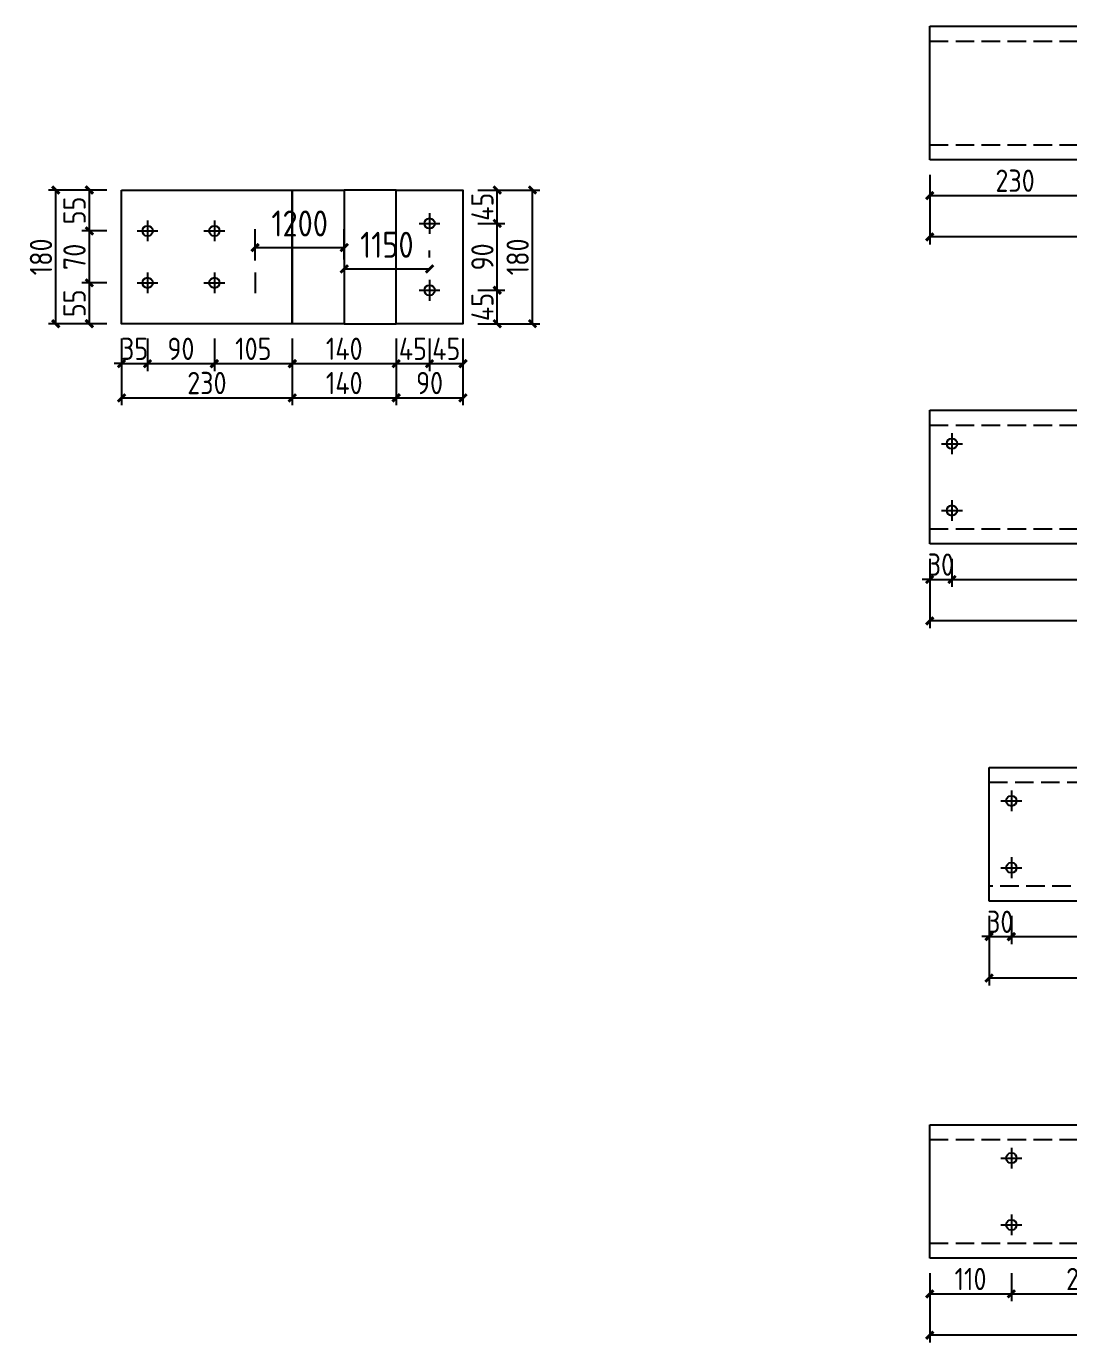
# Model space of a CAD drawing. Extents: x -196983 to 471790, y -783661 to 190401.
# Drawn here: x 203966 to 218010, y -91323 to -73595 of the extents above; entities that cross this region are included whole.
import ezdxf

# ---------------------------------------------------------------- set-up
doc = ezdxf.new("R2010")
doc.units = 0
doc.header["$LTSCALE"] = 1000
doc.header["$MEASUREMENT"] = 0
doc.linetypes.add('DASH', pattern=[0.35, 0.25, -0.1])
doc.layers.add('_TCH_MASK', color=7, linetype='Continuous')
doc.styles.get("Standard").update_dxf_attribs({"font": 'gbenor.shx', "bigfont": 'gbcbig.shx'})
doc.dimstyles.get("Standard").update_dxf_attribs({"dimscale": 100, "dimtxt": 3.5, "dimasz": 1, "dimexe": 2.5, "dimexo": 3, "dimgap": 1.5, "dimtad": 1, "dimdec": 0, "dimzin": 0, "dimdsep": 46, "dimtxsty": 'Standard', "dimblk": 'ARCHTICK', "dimcen": 0.09, "dimadec": 0, "dimazin": 0, "dimtfac": 1, "dimtdec": 0, "dimtix": 1, "dimtmove": 2, "dimatfit": 3, "dimfxl": 1, "dimtolj": 1, "dimtzin": 0, "dimarcsym": 0})

# ---------------------------------------------------------------- blocks, each defined once
blk = doc.blocks.new('_ArchTick')
at = {"color": 0, "linetype": 'ByBlock', "const_width": 0.4}
blk.add_lwpolyline([(-0.5, -0.5), (0.5, 0.5)], dxfattribs=at)
blk = doc.blocks.new('*D961')
at = {"layer": '_TCH_MASK', "color": 0, "lineweight": -2}
for p, q in [((216138, -75595), (216138, -75974)), ((218438, -75595), (218438, -75974)), ((216138, -75874), (218438, -75874))]:
    blk.add_line(p, q, dxfattribs=at)
at = {"layer": 'Defpoints', "color": 0}
for p in [(216138, -75395), (218438, -75395), (218438, -75874)]:
    blk.add_point(p, dxfattribs=at)
at = {"layer": '_TCH_MASK', "color": 0, "lineweight": -2, "xscale": 100, "yscale": 100, "zscale": 100, "rotation": 180}
blk.add_blockref('_ArchTick', (216138, -75874), dxfattribs=at)
at = {"layer": '_TCH_MASK', "color": 0, "lineweight": -2, "xscale": 100, "yscale": 100, "zscale": 100}
blk.add_blockref('_ArchTick', (218438, -75874), dxfattribs=at)
at = {"layer": '_TCH_MASK', "color": 0, "lineweight": 15, "insert": (217288, -75674), "char_height": 300, "attachment_point": 5}
blk.add_mtext('\\A1;230', dxfattribs=at)
blk = doc.blocks.new('*D969')
at = {"layer": '_TCH_MASK', "color": 0, "lineweight": -2}
for p, q in [((216138, -75595), (216138, -76531)), ((286038, -75595), (286038, -76531)), ((286038, -76431), (216138, -76431))]:
    blk.add_line(p, q, dxfattribs=at)
at = {"layer": 'Defpoints', "color": 0}
for p in [(216138, -75395), (286038, -75395), (216138, -76431)]:
    blk.add_point(p, dxfattribs=at)
at = {"layer": '_TCH_MASK', "color": 0, "lineweight": -2, "xscale": 100, "yscale": 100, "zscale": 100, "rotation": 180}
blk.add_blockref('_ArchTick', (216138, -76431), dxfattribs=at)
at = {"layer": '_TCH_MASK', "color": 0, "lineweight": -2, "xscale": 100, "yscale": 100, "zscale": 100}
blk.add_blockref('_ArchTick', (286038, -76431), dxfattribs=at)
at = {"layer": '_TCH_MASK', "color": 0, "lineweight": 15, "insert": (251088, -76231), "char_height": 300, "attachment_point": 5}
blk.add_mtext('\\A1;6990', dxfattribs=at)
blk = doc.blocks.new('*D974')
at = {"layer": '_TCH_MASK', "color": 0, "lineweight": -2}
for p, q in [((216138, -80766), (216138, -81145)), ((216438, -80766), (216438, -81145)), ((216138, -81045), (216038, -81045)), ((216138, -81045), (216438, -81045)), ((216438, -81045), (216538, -81045))]:
    blk.add_line(p, q, dxfattribs=at)
at = {"layer": 'Defpoints', "color": 0}
for p in [(216138, -80566), (216438, -80566), (216438, -81045)]:
    blk.add_point(p, dxfattribs=at)
at = {"layer": '_TCH_MASK', "color": 0, "lineweight": -2, "xscale": 100, "yscale": 100, "zscale": 100}
blk.add_blockref('_ArchTick', (216138, -81045), dxfattribs=at)
at = {"layer": '_TCH_MASK', "color": 0, "lineweight": -2, "xscale": 100, "yscale": 100, "zscale": 100, "rotation": 180}
blk.add_blockref('_ArchTick', (216438, -81045), dxfattribs=at)
at = {"layer": '_TCH_MASK', "color": 0, "lineweight": 15, "insert": (216288, -80845), "char_height": 300, "attachment_point": 5}
blk.add_mtext('\\A1;30', dxfattribs=at)
blk = doc.blocks.new('*D975')
at = {"layer": '_TCH_MASK', "color": 0, "lineweight": -2}
for p, q in [((216438, -80766), (216438, -81145)), ((239088, -80766), (239088, -81145)), ((216438, -81045), (239088, -81045))]:
    blk.add_line(p, q, dxfattribs=at)
at = {"layer": 'Defpoints', "color": 0}
for p in [(216438, -80566), (239088, -80566), (239088, -81045)]:
    blk.add_point(p, dxfattribs=at)
at = {"layer": '_TCH_MASK', "color": 0, "lineweight": -2, "xscale": 100, "yscale": 100, "zscale": 100, "rotation": 180}
blk.add_blockref('_ArchTick', (216438, -81045), dxfattribs=at)
at = {"layer": '_TCH_MASK', "color": 0, "lineweight": -2, "xscale": 100, "yscale": 100, "zscale": 100}
blk.add_blockref('_ArchTick', (239088, -81045), dxfattribs=at)
at = {"layer": '_TCH_MASK', "color": 0, "lineweight": 15, "insert": (227763, -80845), "char_height": 300, "attachment_point": 5}
blk.add_mtext('\\A1;2265', dxfattribs=at)
blk = doc.blocks.new('*D980')
at = {"layer": '_TCH_MASK', "color": 0, "lineweight": -2}
for p, q in [((216138, -80766), (216138, -81702)), ((286038, -80766), (286038, -81702)), ((286038, -81602), (216138, -81602))]:
    blk.add_line(p, q, dxfattribs=at)
at = {"layer": 'Defpoints', "color": 0}
for p in [(216138, -80566), (286038, -80566), (216138, -81602)]:
    blk.add_point(p, dxfattribs=at)
at = {"layer": '_TCH_MASK', "color": 0, "lineweight": -2, "xscale": 100, "yscale": 100, "zscale": 100, "rotation": 180}
blk.add_blockref('_ArchTick', (216138, -81602), dxfattribs=at)
at = {"layer": '_TCH_MASK', "color": 0, "lineweight": -2, "xscale": 100, "yscale": 100, "zscale": 100}
blk.add_blockref('_ArchTick', (286038, -81602), dxfattribs=at)
at = {"layer": '_TCH_MASK', "color": 0, "lineweight": 15, "insert": (251088, -81402), "char_height": 300, "attachment_point": 5}
blk.add_mtext('\\A1;6990', dxfattribs=at)
blk = doc.blocks.new('*D985')
at = {"layer": '_TCH_MASK', "color": 0, "lineweight": -2}
for p, q in [((216938, -85576), (216938, -85955)), ((217238, -85576), (217238, -85955)), ((216938, -85855), (216838, -85855)), ((216938, -85855), (217238, -85855)), ((217238, -85855), (217338, -85855))]:
    blk.add_line(p, q, dxfattribs=at)
at = {"layer": 'Defpoints', "color": 0}
for p in [(216938, -85376), (217238, -85376), (217238, -85855)]:
    blk.add_point(p, dxfattribs=at)
at = {"layer": '_TCH_MASK', "color": 0, "lineweight": -2, "xscale": 100, "yscale": 100, "zscale": 100}
blk.add_blockref('_ArchTick', (216938, -85855), dxfattribs=at)
at = {"layer": '_TCH_MASK', "color": 0, "lineweight": -2, "xscale": 100, "yscale": 100, "zscale": 100, "rotation": 180}
blk.add_blockref('_ArchTick', (217238, -85855), dxfattribs=at)
at = {"layer": '_TCH_MASK', "color": 0, "lineweight": 15, "insert": (217088, -85655), "char_height": 300, "attachment_point": 5}
blk.add_mtext('\\A1;30', dxfattribs=at)
blk = doc.blocks.new('*D986')
at = {"layer": '_TCH_MASK', "color": 0, "lineweight": -2}
for p, q in [((217238, -85576), (217238, -85955)), ((238288, -85576), (238288, -85955)), ((217238, -85855), (238288, -85855))]:
    blk.add_line(p, q, dxfattribs=at)
at = {"layer": 'Defpoints', "color": 0}
for p in [(217238, -85376), (238288, -85376), (238288, -85855)]:
    blk.add_point(p, dxfattribs=at)
at = {"layer": '_TCH_MASK', "color": 0, "lineweight": -2, "xscale": 100, "yscale": 100, "zscale": 100, "rotation": 180}
blk.add_blockref('_ArchTick', (217238, -85855), dxfattribs=at)
at = {"layer": '_TCH_MASK', "color": 0, "lineweight": -2, "xscale": 100, "yscale": 100, "zscale": 100}
blk.add_blockref('_ArchTick', (238288, -85855), dxfattribs=at)
at = {"layer": '_TCH_MASK', "color": 0, "lineweight": 15, "insert": (227763, -85655), "char_height": 300, "attachment_point": 5}
blk.add_mtext('\\A1;2105', dxfattribs=at)
blk = doc.blocks.new('*D991')
at = {"layer": '_TCH_MASK', "color": 0, "lineweight": -2}
for p, q in [((216938, -85576), (216938, -86512)), ((285238, -85576), (285238, -86512)), ((285238, -86412), (216938, -86412))]:
    blk.add_line(p, q, dxfattribs=at)
at = {"layer": 'Defpoints', "color": 0}
for p in [(216938, -85376), (285238, -85376), (216938, -86412)]:
    blk.add_point(p, dxfattribs=at)
at = {"layer": '_TCH_MASK', "color": 0, "lineweight": -2, "xscale": 100, "yscale": 100, "zscale": 100, "rotation": 180}
blk.add_blockref('_ArchTick', (216938, -86412), dxfattribs=at)
at = {"layer": '_TCH_MASK', "color": 0, "lineweight": -2, "xscale": 100, "yscale": 100, "zscale": 100}
blk.add_blockref('_ArchTick', (285238, -86412), dxfattribs=at)
at = {"layer": '_TCH_MASK', "color": 0, "lineweight": 15, "insert": (251088, -86212), "char_height": 300, "attachment_point": 5}
blk.add_mtext('\\A1;6830', dxfattribs=at)
blk = doc.blocks.new('*D1004')
at = {"layer": '_TCH_MASK', "color": 0, "lineweight": -2}
for p, q in [((216138, -90387), (216138, -90766)), ((217238, -90387), (217238, -90766)), ((216138, -90666), (217238, -90666))]:
    blk.add_line(p, q, dxfattribs=at)
at = {"layer": 'Defpoints', "color": 0}
for p in [(216138, -90187), (217238, -90187), (217238, -90666)]:
    blk.add_point(p, dxfattribs=at)
at = {"layer": '_TCH_MASK', "color": 0, "lineweight": -2, "xscale": 100, "yscale": 100, "zscale": 100, "rotation": 180}
blk.add_blockref('_ArchTick', (216138, -90666), dxfattribs=at)
at = {"layer": '_TCH_MASK', "color": 0, "lineweight": -2, "xscale": 100, "yscale": 100, "zscale": 100}
blk.add_blockref('_ArchTick', (217238, -90666), dxfattribs=at)
at = {"layer": '_TCH_MASK', "color": 0, "lineweight": 15, "insert": (216688, -90466), "char_height": 300, "attachment_point": 5}
blk.add_mtext('\\A1;110', dxfattribs=at)
blk = doc.blocks.new('*D1005')
at = {"layer": '_TCH_MASK', "color": 0, "lineweight": -2}
for p, q in [((217238, -90387), (217238, -90766)), ((219238, -90387), (219238, -90766)), ((217238, -90666), (219238, -90666))]:
    blk.add_line(p, q, dxfattribs=at)
at = {"layer": 'Defpoints', "color": 0}
for p in [(217238, -90187), (219238, -90187), (219238, -90666)]:
    blk.add_point(p, dxfattribs=at)
at = {"layer": '_TCH_MASK', "color": 0, "lineweight": -2, "xscale": 100, "yscale": 100, "zscale": 100, "rotation": 180}
blk.add_blockref('_ArchTick', (217238, -90666), dxfattribs=at)
at = {"layer": '_TCH_MASK', "color": 0, "lineweight": -2, "xscale": 100, "yscale": 100, "zscale": 100}
blk.add_blockref('_ArchTick', (219238, -90666), dxfattribs=at)
at = {"layer": '_TCH_MASK', "color": 0, "lineweight": 15, "insert": (218238, -90466), "char_height": 300, "attachment_point": 5}
blk.add_mtext('\\A1;200', dxfattribs=at)
blk = doc.blocks.new('*D1010')
at = {"layer": '_TCH_MASK', "color": 0, "lineweight": -2}
for p, q in [((216138, -90387), (216138, -91323)), ((286038, -90387), (286038, -91323)), ((286038, -91223), (216138, -91223))]:
    blk.add_line(p, q, dxfattribs=at)
at = {"layer": 'Defpoints', "color": 0}
for p in [(216138, -90187), (286038, -90187), (216138, -91223)]:
    blk.add_point(p, dxfattribs=at)
at = {"layer": '_TCH_MASK', "color": 0, "lineweight": -2, "xscale": 100, "yscale": 100, "zscale": 100, "rotation": 180}
blk.add_blockref('_ArchTick', (216138, -91223), dxfattribs=at)
at = {"layer": '_TCH_MASK', "color": 0, "lineweight": -2, "xscale": 100, "yscale": 100, "zscale": 100}
blk.add_blockref('_ArchTick', (286038, -91223), dxfattribs=at)
at = {"layer": '_TCH_MASK', "color": 0, "lineweight": 15, "insert": (251088, -91023), "char_height": 300, "attachment_point": 5}
blk.add_mtext('\\A1;6990', dxfattribs=at)
blk = doc.blocks.new('*D1015')
at = {"layer": '_TCH_MASK', "color": 0, "lineweight": -2}
for p, q in [((205249, -77800), (205249, -78238)), ((205599, -77800), (205599, -78238)), ((205249, -78138), (205149, -78138)), ((205249, -78138), (205599, -78138)), ((205599, -78138), (205699, -78138))]:
    blk.add_line(p, q, dxfattribs=at)
at = {"layer": 'Defpoints', "color": 0}
for p in [(205249, -77600), (205599, -77600), (205599, -78138)]:
    blk.add_point(p, dxfattribs=at)
at = {"layer": '_TCH_MASK', "color": 0, "lineweight": -2, "xscale": 100, "yscale": 100, "zscale": 100}
blk.add_blockref('_ArchTick', (205249, -78138), dxfattribs=at)
at = {"layer": '_TCH_MASK', "color": 0, "lineweight": -2, "xscale": 100, "yscale": 100, "zscale": 100, "rotation": 180}
blk.add_blockref('_ArchTick', (205599, -78138), dxfattribs=at)
at = {"layer": '_TCH_MASK', "color": 0, "lineweight": 15, "insert": (205424, -77938), "char_height": 300, "attachment_point": 5}
blk.add_mtext('\\A1;35', dxfattribs=at)
blk = doc.blocks.new('*D1016')
at = {"layer": '_TCH_MASK', "color": 0, "lineweight": -2}
for p, q in [((205599, -77800), (205599, -78238)), ((206499, -77800), (206499, -78238)), ((205599, -78138), (206499, -78138))]:
    blk.add_line(p, q, dxfattribs=at)
at = {"layer": 'Defpoints', "color": 0}
for p in [(205599, -77600), (206499, -77600), (206499, -78138)]:
    blk.add_point(p, dxfattribs=at)
at = {"layer": '_TCH_MASK', "color": 0, "lineweight": -2, "xscale": 100, "yscale": 100, "zscale": 100, "rotation": 180}
blk.add_blockref('_ArchTick', (205599, -78138), dxfattribs=at)
at = {"layer": '_TCH_MASK', "color": 0, "lineweight": -2, "xscale": 100, "yscale": 100, "zscale": 100}
blk.add_blockref('_ArchTick', (206499, -78138), dxfattribs=at)
at = {"layer": '_TCH_MASK', "color": 0, "lineweight": 15, "insert": (206049, -77938), "char_height": 300, "attachment_point": 5}
blk.add_mtext('\\A1;90', dxfattribs=at)
blk = doc.blocks.new('*D1026')
at = {"layer": '_TCH_MASK', "color": 0, "lineweight": -2}
for p, q in [((206499, -77800), (206499, -78238)), ((207549, -77800), (207549, -78238)), ((206499, -78138), (207549, -78138))]:
    blk.add_line(p, q, dxfattribs=at)
at = {"layer": 'Defpoints', "color": 0}
for p in [(206499, -77600), (207549, -77600), (207549, -78138)]:
    blk.add_point(p, dxfattribs=at)
at = {"layer": '_TCH_MASK', "color": 0, "lineweight": -2, "xscale": 100, "yscale": 100, "zscale": 100, "rotation": 180}
blk.add_blockref('_ArchTick', (206499, -78138), dxfattribs=at)
at = {"layer": '_TCH_MASK', "color": 0, "lineweight": -2, "xscale": 100, "yscale": 100, "zscale": 100}
blk.add_blockref('_ArchTick', (207549, -78138), dxfattribs=at)
at = {"layer": '_TCH_MASK', "color": 0, "lineweight": 15, "insert": (207024, -77938), "char_height": 300, "attachment_point": 5}
blk.add_mtext('\\A1;105', dxfattribs=at)
blk = doc.blocks.new('*D1027')
at = {"layer": '_TCH_MASK', "color": 0, "lineweight": -2}
for p, q in [((207549, -77800), (207549, -78238)), ((208949, -77800), (208949, -78238)), ((207549, -78138), (208949, -78138))]:
    blk.add_line(p, q, dxfattribs=at)
at = {"layer": 'Defpoints', "color": 0}
for p in [(207549, -77600), (208949, -77600), (208949, -78138)]:
    blk.add_point(p, dxfattribs=at)
at = {"layer": '_TCH_MASK', "color": 0, "lineweight": -2, "xscale": 100, "yscale": 100, "zscale": 100, "rotation": 180}
blk.add_blockref('_ArchTick', (207549, -78138), dxfattribs=at)
at = {"layer": '_TCH_MASK', "color": 0, "lineweight": -2, "xscale": 100, "yscale": 100, "zscale": 100}
blk.add_blockref('_ArchTick', (208949, -78138), dxfattribs=at)
at = {"layer": '_TCH_MASK', "color": 0, "lineweight": 15, "insert": (208249, -77938), "char_height": 300, "attachment_point": 5}
blk.add_mtext('\\A1;140', dxfattribs=at)
blk = doc.blocks.new('*D1028')
at = {"layer": '_TCH_MASK', "color": 0, "lineweight": -2}
for p, q in [((208949, -77800), (208949, -78238)), ((209399, -77800), (209399, -78238)), ((208949, -78138), (209399, -78138))]:
    blk.add_line(p, q, dxfattribs=at)
at = {"layer": 'Defpoints', "color": 0}
for p in [(208949, -77600), (209399, -77600), (209399, -78138)]:
    blk.add_point(p, dxfattribs=at)
at = {"layer": '_TCH_MASK', "color": 0, "lineweight": -2, "xscale": 100, "yscale": 100, "zscale": 100, "rotation": 180}
blk.add_blockref('_ArchTick', (208949, -78138), dxfattribs=at)
at = {"layer": '_TCH_MASK', "color": 0, "lineweight": -2, "xscale": 100, "yscale": 100, "zscale": 100}
blk.add_blockref('_ArchTick', (209399, -78138), dxfattribs=at)
at = {"layer": '_TCH_MASK', "color": 0, "lineweight": 15, "insert": (209174, -77938), "char_height": 300, "attachment_point": 5}
blk.add_mtext('\\A1;45', dxfattribs=at)
blk = doc.blocks.new('*D1029')
at = {"layer": '_TCH_MASK', "color": 0, "lineweight": -2}
for p, q in [((209399, -77800), (209399, -78238)), ((209849, -77800), (209849, -78238)), ((209399, -78138), (209849, -78138))]:
    blk.add_line(p, q, dxfattribs=at)
at = {"layer": 'Defpoints', "color": 0}
for p in [(209399, -77600), (209849, -77600), (209849, -78138)]:
    blk.add_point(p, dxfattribs=at)
at = {"layer": '_TCH_MASK', "color": 0, "lineweight": -2, "xscale": 100, "yscale": 100, "zscale": 100, "rotation": 180}
blk.add_blockref('_ArchTick', (209399, -78138), dxfattribs=at)
at = {"layer": '_TCH_MASK', "color": 0, "lineweight": -2, "xscale": 100, "yscale": 100, "zscale": 100}
blk.add_blockref('_ArchTick', (209849, -78138), dxfattribs=at)
at = {"layer": '_TCH_MASK', "color": 0, "lineweight": 15, "insert": (209624, -77938), "char_height": 300, "attachment_point": 5}
blk.add_mtext('\\A1;45', dxfattribs=at)
blk = doc.blocks.new('*D1017')
at = {"layer": '_TCH_MASK', "color": 0, "lineweight": -2}
for p, q in [((205249, -77800), (205249, -78699)), ((207549, -77800), (207549, -78699)), ((205249, -78599), (207549, -78599))]:
    blk.add_line(p, q, dxfattribs=at)
at = {"layer": 'Defpoints', "color": 0}
for p in [(205249, -77600), (207549, -77600), (207549, -78599)]:
    blk.add_point(p, dxfattribs=at)
at = {"layer": '_TCH_MASK', "color": 0, "lineweight": -2, "xscale": 100, "yscale": 100, "zscale": 100, "rotation": 180}
blk.add_blockref('_ArchTick', (205249, -78599), dxfattribs=at)
at = {"layer": '_TCH_MASK', "color": 0, "lineweight": -2, "xscale": 100, "yscale": 100, "zscale": 100}
blk.add_blockref('_ArchTick', (207549, -78599), dxfattribs=at)
at = {"layer": '_TCH_MASK', "color": 0, "lineweight": 15, "insert": (206399, -78399), "char_height": 300, "attachment_point": 5}
blk.add_mtext('\\A1;230', dxfattribs=at)
blk = doc.blocks.new('*D1018')
at = {"layer": '_TCH_MASK', "color": 0, "lineweight": -2}
for p, q in [((207549, -77800), (207549, -78699)), ((208949, -77800), (208949, -78699)), ((207549, -78599), (208949, -78599))]:
    blk.add_line(p, q, dxfattribs=at)
at = {"layer": 'Defpoints', "color": 0}
for p in [(207549, -77600), (208949, -77600), (208949, -78599)]:
    blk.add_point(p, dxfattribs=at)
at = {"layer": '_TCH_MASK', "color": 0, "lineweight": -2, "xscale": 100, "yscale": 100, "zscale": 100, "rotation": 180}
blk.add_blockref('_ArchTick', (207549, -78599), dxfattribs=at)
at = {"layer": '_TCH_MASK', "color": 0, "lineweight": -2, "xscale": 100, "yscale": 100, "zscale": 100}
blk.add_blockref('_ArchTick', (208949, -78599), dxfattribs=at)
at = {"layer": '_TCH_MASK', "color": 0, "lineweight": 15, "insert": (208249, -78399), "char_height": 300, "attachment_point": 5}
blk.add_mtext('\\A1;140', dxfattribs=at)
blk = doc.blocks.new('*D1019')
at = {"layer": '_TCH_MASK', "color": 0, "lineweight": -2}
for p, q in [((208949, -77800), (208949, -78699)), ((209849, -77800), (209849, -78699)), ((208949, -78599), (209849, -78599))]:
    blk.add_line(p, q, dxfattribs=at)
at = {"layer": 'Defpoints', "color": 0}
for p in [(208949, -77600), (209849, -77600), (209849, -78599)]:
    blk.add_point(p, dxfattribs=at)
at = {"layer": '_TCH_MASK', "color": 0, "lineweight": -2, "xscale": 100, "yscale": 100, "zscale": 100, "rotation": 180}
blk.add_blockref('_ArchTick', (208949, -78599), dxfattribs=at)
at = {"layer": '_TCH_MASK', "color": 0, "lineweight": -2, "xscale": 100, "yscale": 100, "zscale": 100}
blk.add_blockref('_ArchTick', (209849, -78599), dxfattribs=at)
at = {"layer": '_TCH_MASK', "color": 0, "lineweight": 15, "insert": (209399, -78399), "char_height": 300, "attachment_point": 5}
blk.add_mtext('\\A1;90', dxfattribs=at)
blk = doc.blocks.new('*D1020')
at = {"layer": '_TCH_MASK', "color": 0, "lineweight": -2}
for p, q in [((210049, -77150), (210411, -77150)), ((210311, -77600), (210311, -77150)), ((210049, -77600), (210411, -77600))]:
    blk.add_line(p, q, dxfattribs=at)
at = {"layer": 'Defpoints', "color": 0}
for p in [(209849, -77150), (210311, -77150), (209849, -77600)]:
    blk.add_point(p, dxfattribs=at)
at = {"layer": '_TCH_MASK', "color": 0, "lineweight": -2, "xscale": 100, "yscale": 100, "zscale": 100}
for p, rotation in [((210311, -77150), 90), ((210311, -77600), 270)]:
    blk.add_blockref('_ArchTick', p, dxfattribs=dict(at, rotation=rotation))
at = {"layer": '_TCH_MASK', "color": 0, "lineweight": 15, "insert": (210111, -77375), "char_height": 300, "attachment_point": 5, "rotation": 90}
blk.add_mtext('\\A1;45', dxfattribs=at)
blk = doc.blocks.new('*D1021')
at = {"layer": '_TCH_MASK', "color": 0, "lineweight": -2}
for p, q in [((210049, -76250), (210411, -76250)), ((210311, -77150), (210311, -76250)), ((210049, -77150), (210411, -77150))]:
    blk.add_line(p, q, dxfattribs=at)
at = {"layer": 'Defpoints', "color": 0}
for p in [(209849, -76250), (210311, -76250), (209849, -77150)]:
    blk.add_point(p, dxfattribs=at)
at = {"layer": '_TCH_MASK', "color": 0, "lineweight": -2, "xscale": 100, "yscale": 100, "zscale": 100}
for p, rotation in [((210311, -76250), 90), ((210311, -77150), 270)]:
    blk.add_blockref('_ArchTick', p, dxfattribs=dict(at, rotation=rotation))
at = {"layer": '_TCH_MASK', "color": 0, "lineweight": 15, "insert": (210111, -76700), "char_height": 300, "attachment_point": 5, "rotation": 90}
blk.add_mtext('\\A1;90', dxfattribs=at)
blk = doc.blocks.new('*D1030')
at = {"layer": '_TCH_MASK', "color": 0, "lineweight": -2}
for p, q in [((210049, -75800), (210411, -75800)), ((210311, -76250), (210311, -75800)), ((210049, -76250), (210411, -76250))]:
    blk.add_line(p, q, dxfattribs=at)
at = {"layer": 'Defpoints', "color": 0}
for p in [(209849, -75800), (210311, -75800), (209849, -76250)]:
    blk.add_point(p, dxfattribs=at)
at = {"layer": '_TCH_MASK', "color": 0, "lineweight": -2, "xscale": 100, "yscale": 100, "zscale": 100}
for p, rotation in [((210311, -75800), 90), ((210311, -76250), 270)]:
    blk.add_blockref('_ArchTick', p, dxfattribs=dict(at, rotation=rotation))
at = {"layer": '_TCH_MASK', "color": 0, "lineweight": 15, "insert": (210111, -76025), "char_height": 300, "attachment_point": 5, "rotation": 90}
blk.add_mtext('\\A1;45', dxfattribs=at)
blk = doc.blocks.new('*D1031')
at = {"layer": '_TCH_MASK', "color": 0, "lineweight": -2}
for p, q in [((210049, -75800), (210886, -75800)), ((210786, -77600), (210786, -75800)), ((210049, -77600), (210886, -77600))]:
    blk.add_line(p, q, dxfattribs=at)
at = {"layer": 'Defpoints', "color": 0}
for p in [(209849, -75800), (210786, -75800), (209849, -77600)]:
    blk.add_point(p, dxfattribs=at)
at = {"layer": '_TCH_MASK', "color": 0, "lineweight": -2, "xscale": 100, "yscale": 100, "zscale": 100}
for p, rotation in [((210786, -75800), 90), ((210786, -77600), 270)]:
    blk.add_blockref('_ArchTick', p, dxfattribs=dict(at, rotation=rotation))
at = {"layer": '_TCH_MASK', "color": 0, "lineweight": 15, "insert": (210586, -76700), "char_height": 300, "attachment_point": 5, "rotation": 90}
blk.add_mtext('\\A1;180', dxfattribs=at)
blk = doc.blocks.new('*D1022')
at = {"layer": '_TCH_MASK', "color": 0, "lineweight": -2}
for p, q in [((205049, -77050), (204715, -77050)), ((204815, -77600), (204815, -77050)), ((205049, -77600), (204715, -77600))]:
    blk.add_line(p, q, dxfattribs=at)
at = {"layer": 'Defpoints', "color": 0}
for p in [(204815, -77050), (205249, -77050), (205249, -77600)]:
    blk.add_point(p, dxfattribs=at)
at = {"layer": '_TCH_MASK', "color": 0, "lineweight": -2, "xscale": 100, "yscale": 100, "zscale": 100}
for p, rotation in [((204815, -77050), 90), ((204815, -77600), 270)]:
    blk.add_blockref('_ArchTick', p, dxfattribs=dict(at, rotation=rotation))
at = {"layer": '_TCH_MASK', "color": 0, "lineweight": 15, "insert": (204615, -77325), "char_height": 300, "attachment_point": 5, "rotation": 90}
blk.add_mtext('\\A1;55', dxfattribs=at)
blk = doc.blocks.new('*D1023')
at = {"layer": '_TCH_MASK', "color": 0, "lineweight": -2}
for p, q in [((205049, -76350), (204715, -76350)), ((204815, -77050), (204815, -76350)), ((205049, -77050), (204715, -77050))]:
    blk.add_line(p, q, dxfattribs=at)
at = {"layer": 'Defpoints', "color": 0}
for p in [(204815, -76350), (205249, -76350), (205249, -77050)]:
    blk.add_point(p, dxfattribs=at)
at = {"layer": '_TCH_MASK', "color": 0, "lineweight": -2, "xscale": 100, "yscale": 100, "zscale": 100}
for p, rotation in [((204815, -76350), 90), ((204815, -77050), 270)]:
    blk.add_blockref('_ArchTick', p, dxfattribs=dict(at, rotation=rotation))
at = {"layer": '_TCH_MASK', "color": 0, "lineweight": 15, "insert": (204615, -76700), "char_height": 300, "attachment_point": 5, "rotation": 90}
blk.add_mtext('\\A1;70', dxfattribs=at)
blk = doc.blocks.new('*D1024')
at = {"layer": '_TCH_MASK', "color": 0, "lineweight": -2}
for p, q in [((205049, -75800), (204715, -75800)), ((204815, -76350), (204815, -75800)), ((205049, -76350), (204715, -76350))]:
    blk.add_line(p, q, dxfattribs=at)
at = {"layer": 'Defpoints', "color": 0}
for p in [(204815, -75800), (205249, -75800), (205249, -76350)]:
    blk.add_point(p, dxfattribs=at)
at = {"layer": '_TCH_MASK', "color": 0, "lineweight": -2, "xscale": 100, "yscale": 100, "zscale": 100}
for p, rotation in [((204815, -75800), 90), ((204815, -76350), 270)]:
    blk.add_blockref('_ArchTick', p, dxfattribs=dict(at, rotation=rotation))
at = {"layer": '_TCH_MASK', "color": 0, "lineweight": 15, "insert": (204615, -76075), "char_height": 300, "attachment_point": 5, "rotation": 90}
blk.add_mtext('\\A1;55', dxfattribs=at)
blk = doc.blocks.new('*D1025')
at = {"layer": '_TCH_MASK', "color": 0, "lineweight": -2}
for p, q in [((205049, -75800), (204263, -75800)), ((204363, -77600), (204363, -75800)), ((205049, -77600), (204263, -77600))]:
    blk.add_line(p, q, dxfattribs=at)
at = {"layer": 'Defpoints', "color": 0}
for p in [(204363, -75800), (205249, -75800), (205249, -77600)]:
    blk.add_point(p, dxfattribs=at)
at = {"layer": '_TCH_MASK', "color": 0, "lineweight": -2, "xscale": 100, "yscale": 100, "zscale": 100}
for p, rotation in [((204363, -75800), 90), ((204363, -77600), 270)]:
    blk.add_blockref('_ArchTick', p, dxfattribs=dict(at, rotation=rotation))
at = {"layer": '_TCH_MASK', "color": 0, "lineweight": 15, "insert": (204163, -76700), "char_height": 300, "attachment_point": 5, "rotation": 90}
blk.add_mtext('\\A1;180', dxfattribs=at)
blk = doc.blocks.new('*D1032')
at = {"color": 0, "lineweight": -2}
for p, q in [((208249, -76735), (208249, -76612)), ((209399, -76710), (209399, -76612)), ((208249, -76862), (209399, -76862))]:
    blk.add_line(p, q, dxfattribs=at)
at = {"layer": 'Defpoints', "color": 0}
for p in [(209399, -76862), (208249, -77035), (209399, -77010)]:
    blk.add_point(p, dxfattribs=at)
at = {"color": 0, "lineweight": -2, "xscale": 100, "yscale": 100, "zscale": 100, "rotation": 180}
blk.add_blockref('_ArchTick', (208249, -76862), dxfattribs=at)
at = {"color": 0, "lineweight": -2, "xscale": 100, "yscale": 100, "zscale": 100}
blk.add_blockref('_ArchTick', (209399, -76862), dxfattribs=at)
at = {"color": 0, "insert": (208824, -76537), "char_height": 350, "attachment_point": 5}
blk.add_mtext('\\A1;1150', dxfattribs=at)
blk = doc.blocks.new('*D1033')
at = {"color": 0, "lineweight": -2}
for p, q in [((207049, -76750), (207049, -76325)), ((208249, -76735), (208249, -76325)), ((207049, -76575), (208249, -76575))]:
    blk.add_line(p, q, dxfattribs=at)
at = {"layer": 'Defpoints', "color": 0}
for p in [(208249, -76575), (207049, -77050), (208249, -77035)]:
    blk.add_point(p, dxfattribs=at)
at = {"color": 0, "lineweight": -2, "xscale": 100, "yscale": 100, "zscale": 100, "rotation": 180}
blk.add_blockref('_ArchTick', (207049, -76575), dxfattribs=at)
at = {"color": 0, "lineweight": -2, "xscale": 100, "yscale": 100, "zscale": 100}
blk.add_blockref('_ArchTick', (208249, -76575), dxfattribs=at)
at = {"color": 0, "insert": (207649, -76250), "char_height": 350, "attachment_point": 5}
blk.add_mtext('\\A1;1200', dxfattribs=at)

msp = doc.modelspace()

# ---------------------------------------------------------------- linework, layer by layer
at = {"color": 3}
for p, q in [((216137.8, -73594.8), (286037.8, -73594.8)), ((216137.8, -75394.8), (216137.8, -73594.8)), ((286037.8, -75394.8), (216137.8, -75394.8)), ((216137.8, -78765.6), (286037.8, -78765.6)), ((216137.8, -80565.6), (216137.8, -78765.6)), ((286037.8, -80565.6), (216137.8, -80565.6)), ((216937.8, -83576.4), (285237.8, -83576.4)), ((216937.8, -85376.4), (216937.8, -83576.4)), ((285237.8, -85376.4), (216937.8, -85376.4)), ((216137.8, -88387.2), (286037.8, -88387.2)), ((216137.8, -90187.2), (216137.8, -88387.2)), ((286037.8, -90187.2), (216137.8, -90187.2))]:
    msp.add_line(p, q, dxfattribs=at)
at = {"color": 3, "linetype": 'DASH'}
for p, q in [((216137.8, -73794.8), (286037.8, -73794.8)), ((286037.8, -75194.8), (216137.8, -75194.8)), ((216137.8, -78965.6), (286037.8, -78965.6)), ((286037.8, -80365.6), (216137.8, -80365.6)), ((216937.8, -83776.4), (285237.8, -83776.4)), ((285237.8, -85176.4), (216937.8, -85176.4)), ((216137.8, -88587.2), (286037.8, -88587.2)), ((286037.8, -89987.2), (216137.8, -89987.2))]:
    msp.add_line(p, q, dxfattribs=at)
at = {"color": 2}
for p, q in [((205599.3, -76209.8), (205599.3, -76489.8)), ((206499.3, -76209.8), (206499.3, -76489.8)), ((209399.3, -76109.8), (209399.3, -76389.8)), ((205459.3, -76349.8), (205739.3, -76349.8)), ((206359.3, -76349.8), (206639.3, -76349.8)), ((209259.3, -76249.8), (209539.3, -76249.8)), ((205599.3, -76909.8), (205599.3, -77189.8)), ((206499.3, -76909.8), (206499.3, -77189.8)), ((207049.3, -76909.8), (207049.3, -77189.8)), ((205459.3, -77049.8), (205739.3, -77049.8)), ((206359.3, -77049.8), (206639.3, -77049.8)), ((209399.3, -77009.8), (209399.3, -77289.8)), ((209259.3, -77149.8), (209539.3, -77149.8))]:
    msp.add_line(p, q, dxfattribs=at)
at = {"color": 1}
for p, q in [((216297.8, -79215.6), (216577.8, -79215.6)), ((216437.8, -79075.6), (216437.8, -79355.6)), ((216297.8, -80115.6), (216577.8, -80115.6)), ((216437.8, -79975.6), (216437.8, -80255.6)), ((217097.8, -84026.4), (217377.8, -84026.4)), ((217237.8, -83886.4), (217237.8, -84166.4)), ((217237.8, -84786.4), (217237.8, -85066.4)), ((217097.8, -84926.4), (217377.8, -84926.4)), ((217237.8, -88697.2), (217237.8, -88977.2)), ((217097.8, -88837.2), (217377.8, -88837.2)), ((217237.8, -89597.2), (217237.8, -89877.2)), ((217097.8, -89737.2), (217377.8, -89737.2))]:
    msp.add_line(p, q, dxfattribs=at)
for points in [[(205249.3, -75799.8), (207549.3, -75799.8), (207549.3, -77599.8), (205249.3, -77599.8)], [(208949.3, -75799.8), (209849.3, -75799.8), (209849.3, -77599.8), (208949.3, -77599.8)]]:
    msp.add_lwpolyline(points, close=True, dxfattribs=at)
at = {"color": 0}
for points in [[(207549.3, -75799.8), (208249.3, -75799.8), (208249.3, -77599.8), (207549.3, -77599.8)], [(208949.3, -75799.8), (208249.3, -75799.8), (208249.3, -77599.8), (208949.3, -77599.8)]]:
    msp.add_lwpolyline(points, close=True, dxfattribs=at)
at = {"color": 2}
for centre in [(209399.3, -76249.8), (205599.3, -76349.8), (206499.3, -76349.8), (205599.3, -77049.8), (206499.3, -77049.8), (209399.3, -77149.8)]:
    msp.add_circle(centre, 70, dxfattribs=at)
at = {"color": 1}
for centre in [(216437.8, -79215.6), (216437.8, -80115.6), (217237.8, -84026.4), (217237.8, -84926.4), (217237.8, -88837.2), (217237.8, -89737.2)]:
    msp.add_circle(centre, 70, dxfattribs=at)

# ---------------------------------------------------------------- dimensions: what is measured, and where the dimension line sits
at = {"color": 3}
for base, p1, p2, picture, middle in [((208249.3, -76574.9), (207049.3, -77049.8), (208249.3, -77035.1), '*D1033', (207649.3, -76249.9)), ((209399.3, -76861.9), (208249.3, -77035.1), (209399.3, -77009.8), '*D1032', (208824.3, -76536.9))]:
    dim = msp.add_linear_dim(base=base, p1=p1, p2=p2, dimstyle='Standard', dxfattribs=at)
    dim.commit()
    dim.dimension.update_dxf_attribs({"geometry": picture, "text_midpoint": middle})
at = {"layer": '_TCH_MASK', "lineweight": 15}
for base, p1, p2, picture, middle in [((218437.8, -75873.7), (216137.8, -75394.8), (218437.8, -75394.8), '*D961', (217287.8, -75673.7)), ((216137.8, -76430.9), (286037.8, -75394.8), (216137.8, -75394.8), '*D969', (251087.8, -76230.9)), ((216437.8, -81044.5), (216137.8, -80565.6), (216437.8, -80565.6), '*D974', (216287.8, -80844.5)), ((216137.8, -81601.7), (286037.8, -80565.6), (216137.8, -80565.6), '*D980', (251087.8, -81401.7)), ((239087.8, -81044.5), (216437.8, -80565.6), (239087.8, -80565.6), '*D975', (227762.8, -80844.5)), ((217237.8, -85855.3), (216937.8, -85376.4), (217237.8, -85376.4), '*D985', (217087.8, -85655.3)), ((216937.8, -86412.5), (285237.8, -85376.4), (216937.8, -85376.4), '*D991', (251087.8, -86212.5)), ((238287.8, -85855.3), (217237.8, -85376.4), (238287.8, -85376.4), '*D986', (227762.8, -85655.3)), ((217237.8, -90666.1), (216137.8, -90187.2), (217237.8, -90187.2), '*D1004', (216687.8, -90466.1)), ((216137.8, -91223.3), (286037.8, -90187.2), (216137.8, -90187.2), '*D1010', (251087.8, -91023.3)), ((219237.8, -90666.1), (217237.8, -90187.2), (219237.8, -90187.2), '*D1005', (218237.8, -90466.1))]:
    dim = msp.add_linear_dim(base=base, p1=p1, p2=p2, dimstyle='Standard', override={"dimtxt": 3, "dimexe": 1, "dimexo": 2, "dimgap": 0.5, "dimlfac": 0.1}, dxfattribs=at)
    dim.commit()
    dim.dimension.update_dxf_attribs({"geometry": picture, "text_midpoint": middle})
at = {"layer": '_TCH_MASK', "color": 6, "lineweight": 15}
for base, p1, p2, picture, middle in [((204362.5, -75799.8), (205249.3, -77599.8), (205249.3, -75799.8), '*D1025', (204162.5, -76699.8)), ((204814.9, -75799.8), (205249.3, -76349.8), (205249.3, -75799.8), '*D1024', (204614.9, -76074.8)), ((204814.9, -76349.8), (205249.3, -77049.8), (205249.3, -76349.8), '*D1023', (204614.9, -76699.8)), ((204814.9, -77049.8), (205249.3, -77599.8), (205249.3, -77049.8), '*D1022', (204614.9, -77324.8))]:
    dim = msp.add_linear_dim(base=base, p1=p1, p2=p2, angle=90, dimstyle='Standard', override={"dimtxt": 3, "dimexe": 1, "dimexo": 2, "dimgap": 0.5, "dimlfac": 0.1}, dxfattribs=at)
    dim.commit()
    dim.dimension.update_dxf_attribs({"geometry": picture, "text_midpoint": middle})
at = {"layer": '_TCH_MASK', "color": 4, "lineweight": 15}
for base, p1, p2, picture, middle in [((210310.8, -75799.8), (209849.3, -76249.8), (209849.3, -75799.8), '*D1030', (210110.8, -76024.8)), ((210786.5, -75799.8), (209849.3, -77599.8), (209849.3, -75799.8), '*D1031', (210586.5, -76699.8)), ((210310.8, -76249.8), (209849.3, -77149.8), (209849.3, -76249.8), '*D1021', (210110.8, -76699.8)), ((210310.8, -77149.8), (209849.3, -77599.8), (209849.3, -77149.8), '*D1020', (210110.8, -77374.8))]:
    dim = msp.add_linear_dim(base=base, p1=p1, p2=p2, angle=90, dimstyle='Standard', override={"dimtxt": 3, "dimexe": 1, "dimexo": 2, "dimgap": 0.5, "dimlfac": 0.1}, dxfattribs=at)
    dim.commit()
    dim.dimension.update_dxf_attribs({"geometry": picture, "text_midpoint": middle})
at = {"layer": '_TCH_MASK', "color": 6, "lineweight": 15}
for base, p1, p2, picture, middle in [((205599.3, -78137.7), (205249.3, -77599.8), (205599.3, -77599.8), '*D1015', (205424.3, -77937.7)), ((207549.3, -78599.3), (205249.3, -77599.8), (207549.3, -77599.8), '*D1017', (206399.3, -78399.3)), ((206499.3, -78137.7), (205599.3, -77599.8), (206499.3, -77599.8), '*D1016', (206049.3, -77937.7)), ((207549.3, -78137.7), (206499.3, -77599.8), (207549.3, -77599.8), '*D1026', (207024.3, -77937.7))]:
    dim = msp.add_linear_dim(base=base, p1=p1, p2=p2, dimstyle='Standard', override={"dimtxt": 3, "dimexe": 1, "dimexo": 2, "dimgap": 0.5, "dimlfac": 0.1}, dxfattribs=at)
    dim.commit()
    dim.dimension.update_dxf_attribs({"geometry": picture, "text_midpoint": middle})
at = {"layer": '_TCH_MASK', "color": 3, "lineweight": 15}
for base, picture, middle in [((208949.3, -78137.7), '*D1027', (208249.3, -77937.7)), ((208949.3, -78599.3), '*D1018', (208249.3, -78399.3))]:
    dim = msp.add_linear_dim(base=base, p1=(207549.3, -77599.8), p2=(208949.3, -77599.8), dimstyle='Standard', override={"dimtxt": 3, "dimexe": 1, "dimexo": 2, "dimgap": 0.5, "dimlfac": 0.1}, dxfattribs=at)
    dim.commit()
    dim.dimension.update_dxf_attribs({"geometry": picture, "text_midpoint": middle})
at = {"layer": '_TCH_MASK', "color": 4, "lineweight": 15}
for base, p1, p2, picture, middle in [((209399.3, -78137.7), (208949.3, -77599.8), (209399.3, -77599.8), '*D1028', (209174.3, -77937.7)), ((209849.3, -78599.3), (208949.3, -77599.8), (209849.3, -77599.8), '*D1019', (209399.3, -78399.3)), ((209849.3, -78137.7), (209399.3, -77599.8), (209849.3, -77599.8), '*D1029', (209624.3, -77937.7))]:
    dim = msp.add_linear_dim(base=base, p1=p1, p2=p2, dimstyle='Standard', override={"dimtxt": 3, "dimexe": 1, "dimexo": 2, "dimgap": 0.5, "dimlfac": 0.1}, dxfattribs=at)
    dim.commit()
    dim.dimension.update_dxf_attribs({"geometry": picture, "text_midpoint": middle})

doc.saveas('drawing.dxf')
